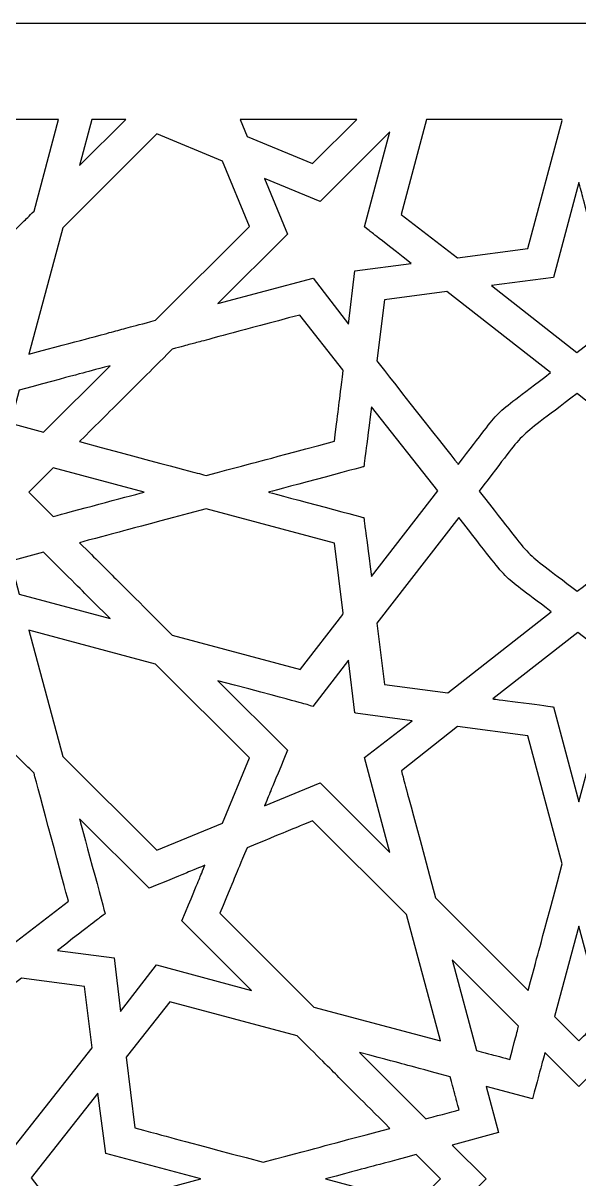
# Model space of a CAD drawing. Header units: millimetres. Extents: x -64 to 64, y -64 to 64.
# Drawn here: x -30.5 to 0, y 0.1 to 63.5 of the extents above; entities that cross this region are included whole.
import ezdxf

# ---------------------------------------------------------------- set-up
doc = ezdxf.new("R2010")
doc.units = ezdxf.units.MM
doc.header["$MEASUREMENT"] = 0
doc.layers.add('layer 1', color=7, linetype='Continuous')

msp = doc.modelspace()

# ---------------------------------------------------------------- linework, layer by layer
at = {"layer": 'layer 1', "color": 250}
for points, knots in [([(-63.5, 63.5), (-63.5, 58.4341), (-63.5, -58.5519), (-63.5, -63.3342), (-63.5, -63.3342), (-51.1634, -63.3342), (24.8624, -63.3342), (36.3756, -63.3342), (36.3756, -63.3342), (36.3756, -63.3342), (36.3312, -63.5), (36.3312, -63.5), (36.3312, -63.5), (36.3312, -63.5), (36.3315, -63.5), (36.3315, -63.5), (36.3315, -63.5), (36.3315, -63.5), (36.376, -63.3342), (36.376, -63.3342), (36.376, -63.3342), (39.6155, -63.3342), (60.3042, -63.3342), (63.5, -63.3342), (63.5, -63.3342), (63.5, -58.9044), (63.5, 59.0741), (63.5, 63.5), (63.5, 63.5), (61.6514, 63.5), (-60.1206, 63.5), (-63.5, 63.5)], [0, 0, 0, 0, 0.1111111, 0.1111111, 0.1111111, 0.1111111, 0.2222222, 0.2222222, 0.2222222, 0.2222222, 0.3333333, 0.3333333, 0.3333333, 0.3333333, 0.4444444, 0.4444444, 0.4444444, 0.4444444, 0.5555556, 0.5555556, 0.5555556, 0.5555556, 0.6666667, 0.6666667, 0.6666667, 0.6666667, 0.7777778, 0.7777778, 0.7777778, 0.7777778, 1, 1, 1, 1]), ([(-28.5224, 58.2087), (-28.5224, 58.2087), (-29.8702, 53.1858), (-29.8702, 53.1858), (-29.8702, 53.1858), (-31.0071, 52.0506), (-30.0797, 52.9766), (-34.9548, 48.1083), (-34.9548, 48.1083), (-36.1302, 52.4887), (-35.6352, 50.6444), (-36.816, 55.045), (-36.816, 55.045), (-36.816, 55.045), (-35.9671, 58.2087), (-35.9671, 58.2087), (-35.9671, 58.2087), (-35.9671, 58.2087), (-28.5224, 58.2087), (-28.5224, 58.2087)], [0, 0, 0, 0, 0.1666667, 0.1666667, 0.1666667, 0.1666667, 0.3333333, 0.3333333, 0.3333333, 0.3333333, 0.5, 0.5, 0.5, 0.5, 0.6666667, 0.6666667, 0.6666667, 0.6666667, 1, 1, 1, 1]), ([(-27.3727, 55.6803), (-27.3727, 55.6803), (-26.6943, 58.2087), (-26.6943, 58.2087), (-26.6943, 58.2087), (-26.6943, 58.2087), (-24.8408, 58.2087), (-24.8408, 58.2087), (-24.8408, 58.2087), (-24.8408, 58.2087), (-27.3727, 55.6803), (-27.3727, 55.6803)], [0, 0, 0, 0, 0.25, 0.25, 0.25, 0.25, 0.5, 0.5, 0.5, 0.5, 1, 1, 1, 1]), ([(-12.174, 58.2087), (-12.174, 58.2087), (-14.5941, 55.7918), (-14.5941, 55.7918), (-14.5941, 55.7918), (-14.5941, 55.7918), (-18.1892, 57.2788), (-18.1892, 57.2788), (-18.1892, 57.2788), (-18.1892, 57.2788), (-18.1896, 57.2791), (-18.1896, 57.2791), (-18.1896, 57.2791), (-18.1896, 57.2791), (-18.1899, 57.2795), (-18.1899, 57.2795), (-18.1899, 57.2795), (-18.1899, 57.2795), (-18.5752, 58.2087), (-18.5752, 58.2087), (-18.5752, 58.2087), (-18.5752, 58.2087), (-12.174, 58.2087), (-12.174, 58.2087)], [0, 0, 0, 0, 0.1428571, 0.1428571, 0.1428571, 0.1428571, 0.2857143, 0.2857143, 0.2857143, 0.2857143, 0.4285714, 0.4285714, 0.4285714, 0.4285714, 0.5714286, 0.5714286, 0.5714286, 0.5714286, 0.7142857, 0.7142857, 0.7142857, 0.7142857, 1, 1, 1, 1]), ([(-0.926, 58.2087), (-0.926, 58.2087), (-0.914, 58.1635), (-0.914, 58.1635), (-0.914, 58.1635), (-0.914, 58.1635), (-2.7989, 51.1376), (-2.7989, 51.1376), (-2.7989, 51.1376), (-2.7989, 51.1376), (-6.6576, 50.63), (-6.6576, 50.63), (-6.6576, 50.63), (-6.6576, 50.63), (-9.7451, 52.996), (-9.7451, 52.996), (-9.7451, 52.996), (-9.7451, 52.996), (-8.3467, 58.2087), (-8.3467, 58.2087), (-8.3467, 58.2087), (-8.3467, 58.2087), (-0.926, 58.2087), (-0.926, 58.2087)], [0, 0, 0, 0, 0.1428571, 0.1428571, 0.1428571, 0.1428571, 0.2857143, 0.2857143, 0.2857143, 0.2857143, 0.4285714, 0.4285714, 0.4285714, 0.4285714, 0.5714286, 0.5714286, 0.5714286, 0.5714286, 0.7142857, 0.7142857, 0.7142857, 0.7142857, 1, 1, 1, 1]), ([(-23.1366, 57.416), (-23.1366, 57.416), (-19.5414, 55.929), (-19.5414, 55.929), (-19.5414, 55.929), (-19.5414, 55.929), (-18.052, 52.3381), (-18.052, 52.3381), (-18.052, 52.3381), (-18.052, 52.3381), (-23.2018, 47.1946), (-23.2018, 47.1946), (-23.2018, 47.1946), (-26.1034, 46.4181), (-24.4147, 46.8701), (-30.1478, 45.3362), (-30.1478, 45.3362), (-30.1478, 45.3362), (-28.2863, 52.2736), (-28.2863, 52.2736), (-28.2863, 52.2736), (-28.2863, 52.2736), (-23.1366, 57.416), (-23.1366, 57.416)], [0, 0, 0, 0, 0.1428571, 0.1428571, 0.1428571, 0.1428571, 0.2857143, 0.2857143, 0.2857143, 0.2857143, 0.4285714, 0.4285714, 0.4285714, 0.4285714, 0.5714286, 0.5714286, 0.5714286, 0.5714286, 0.7142857, 0.7142857, 0.7142857, 0.7142857, 1, 1, 1, 1]), ([(-10.3576, 57.5285), (-10.3576, 57.5285), (-11.756, 52.3138), (-11.756, 52.3138), (-11.756, 52.3138), (-11.1234, 51.8291), (-11.7002, 52.2781), (-9.2001, 50.3181), (-9.2001, 50.3181), (-9.2001, 50.3181), (-12.2738, 49.9135), (-12.2738, 49.9135), (-12.2738, 49.9135), (-12.2738, 49.9135), (-12.6347, 46.9865), (-12.6347, 46.9865), (-12.6347, 46.9865), (-12.6347, 46.9865), (-14.5694, 49.505), (-14.5694, 49.505), (-14.5694, 49.505), (-14.5694, 49.505), (-19.7901, 48.108), (-19.7901, 48.108), (-19.7901, 48.108), (-19.7901, 48.108), (-15.9681, 51.9247), (-15.9681, 51.9247), (-15.9681, 51.9247), (-15.9681, 51.9247), (-17.2332, 54.9741), (-17.2332, 54.9741), (-17.2332, 54.9741), (-17.2332, 54.9741), (-14.1792, 53.7111), (-14.1792, 53.7111), (-14.1792, 53.7111), (-14.1792, 53.7111), (-10.3576, 57.5285), (-10.3576, 57.5285)], [0, 0, 0, 0, 0.0909091, 0.0909091, 0.0909091, 0.0909091, 0.1818182, 0.1818182, 0.1818182, 0.1818182, 0.2727273, 0.2727273, 0.2727273, 0.2727273, 0.3636364, 0.3636364, 0.3636364, 0.3636364, 0.4545455, 0.4545455, 0.4545455, 0.4545455, 0.5454545, 0.5454545, 0.5454545, 0.5454545, 0.6363636, 0.6363636, 0.6363636, 0.6363636, 0.7272727, 0.7272727, 0.7272727, 0.7272727, 0.8181818, 0.8181818, 0.8181818, 0.8181818, 1, 1, 1, 1]), ([(1.3988, 49.5431), (1.3988, 49.5431), (1.3991, 49.5431), (1.3991, 49.5431), (1.3991, 49.5431), (1.3991, 49.5431), (1.3991, 49.5427), (1.3991, 49.5427), (1.3991, 49.5427), (1.3991, 49.5427), (4.6613, 49.1141), (4.6613, 49.1141), (4.6613, 49.1141), (4.6613, 49.1141), (-0.1118, 45.4339), (-0.1118, 45.4339), (-0.1118, 45.4339), (-0.1118, 45.4339), (-4.7837, 49.0975), (-4.7837, 49.0975), (-4.7837, 49.0975), (-4.7837, 49.0975), (-1.3988, 49.5427), (-1.3988, 49.5427), (-1.3988, 49.5427), (-1.3988, 49.5427), (0, 54.7564), (0, 54.7564), (0, 54.7564), (0.2939, 53.6617), (0.0561, 54.5479), (1.3988, 49.5431)], [0, 0, 0, 0, 0.1111111, 0.1111111, 0.1111111, 0.1111111, 0.2222222, 0.2222222, 0.2222222, 0.2222222, 0.3333333, 0.3333333, 0.3333333, 0.3333333, 0.4444444, 0.4444444, 0.4444444, 0.4444444, 0.5555556, 0.5555556, 0.5555556, 0.5555556, 0.6666667, 0.6666667, 0.6666667, 0.6666667, 0.7777778, 0.7777778, 0.7777778, 0.7777778, 1, 1, 1, 1]), ([(-1.5557, 44.3202), (-5.0878, 41.5967), (-3.9349, 42.7454), (-6.6107, 39.2839), (-6.6107, 39.2839), (-6.6107, 39.2843), (-11.0748, 44.9612), (-11.0751, 44.9615), (-11.0751, 44.9615), (-11.0751, 44.9615), (-10.6609, 48.3246), (-10.6609, 48.3246), (-10.6609, 48.3246), (-10.6609, 48.3246), (-7.2358, 48.7751), (-7.2358, 48.7751), (-7.2358, 48.7751), (-7.2358, 48.7751), (-1.5557, 44.3202), (-1.5557, 44.3202)], [0, 0, 0, 0, 0.1666667, 0.1666667, 0.1666667, 0.1666667, 0.3333333, 0.3333333, 0.3333333, 0.3333333, 0.5, 0.5, 0.5, 0.5, 0.6666667, 0.6666667, 0.6666667, 0.6666667, 1, 1, 1, 1]), ([(-15.3028, 47.4825), (-15.3028, 47.4825), (-12.9434, 44.4814), (-12.9434, 44.4814), (-12.9434, 44.4814), (-12.9434, 44.4814), (-12.9448, 44.4687), (-12.9448, 44.4687), (-12.9448, 44.4687), (-12.9448, 44.4687), (-12.9191, 44.4362), (-12.9191, 44.4362), (-12.9191, 44.4362), (-13.1593, 42.4871), (-13.1498, 42.5637), (-13.3967, 40.5582), (-13.3967, 40.5582), (-18.3388, 39.2356), (-16.8152, 39.6431), (-20.4269, 38.6768), (-20.4269, 38.6768), (-21.2961, 38.9096), (-20.5507, 38.71), (-27.372, 40.5352), (-27.372, 40.5352), (-23.9674, 43.936), (-25.1513, 42.7535), (-22.2874, 45.6135), (-22.2874, 45.6135), (-20.2565, 46.1571), (-22.0525, 45.6763), (-15.3028, 47.4825)], [0, 0, 0, 0, 0.1111111, 0.1111111, 0.1111111, 0.1111111, 0.2222222, 0.2222222, 0.2222222, 0.2222222, 0.3333333, 0.3333333, 0.3333333, 0.3333333, 0.4444444, 0.4444444, 0.4444444, 0.4444444, 0.5555556, 0.5555556, 0.5555556, 0.5555556, 0.6666667, 0.6666667, 0.6666667, 0.6666667, 0.7777778, 0.7777778, 0.7777778, 0.7777778, 1, 1, 1, 1]), ([(-25.6999, 44.7001), (-25.6999, 44.7001), (-29.3424, 41.0623), (-29.3424, 41.0623), (-29.3424, 41.0623), (-29.3424, 41.0623), (-31.1639, 41.5498), (-31.1639, 41.5498), (-31.1639, 41.5498), (-31.1639, 41.5498), (-30.676, 43.3684), (-30.676, 43.3684), (-30.676, 43.3684), (-26.7391, 44.4218), (-27.5018, 44.2179), (-25.6999, 44.7001)], [0, 0, 0, 0, 0.2, 0.2, 0.2, 0.2, 0.4, 0.4, 0.4, 0.4, 0.6, 0.6, 0.6, 0.6, 1, 1, 1, 1]), ([(-0.0893, 32.3264), (-3.3697, 34.8555), (-2.1491, 33.6088), (-5.4645, 37.8262), (-5.4645, 37.8262), (-2.6162, 41.5107), (-3.84, 40.2908), (-0.0974, 43.1765), (-0.0974, 43.1765), (4.2612, 39.7595), (3.0469, 40.9374), (5.437, 37.8456), (5.437, 37.8456), (2.4518, 34.0487), (3.7123, 35.3074), (-0.0893, 32.3264)], [0, 0, 0, 0, 0.2, 0.2, 0.2, 0.2, 0.4, 0.4, 0.4, 0.4, 0.6, 0.6, 0.6, 0.6, 1, 1, 1, 1]), ([(-11.7895, 39.1622), (-11.7041, 39.853), (-11.7785, 39.2779), (-11.3601, 42.4529), (-11.3601, 42.4529), (-11.3601, 42.4529), (-7.7304, 37.8358), (-7.7304, 37.8358), (-7.7304, 37.8358), (-7.7304, 37.8358), (-11.3676, 33.1308), (-11.3676, 33.1308), (-11.3676, 33.1308), (-11.7785, 36.2476), (-11.7052, 35.6821), (-11.7895, 36.3657), (-11.7895, 36.3657), (-11.7972, 36.3679), (-17.0067, 37.7617), (-17.0148, 37.7638), (-17.0148, 37.7638), (-17.0071, 37.7659), (-11.7972, 39.1597), (-11.7895, 39.1622)], [0, 0, 0, 0, 0.1428571, 0.1428571, 0.1428571, 0.1428571, 0.2857143, 0.2857143, 0.2857143, 0.2857143, 0.4285714, 0.4285714, 0.4285714, 0.4285714, 0.5714286, 0.5714286, 0.5714286, 0.5714286, 0.7142857, 0.7142857, 0.7142857, 0.7142857, 1, 1, 1, 1]), ([(-30.148, 37.7635), (-30.148, 37.7635), (-28.8144, 39.0952), (-28.8144, 39.0952), (-28.8144, 39.0952), (-28.8144, 39.0952), (-23.839, 37.7638), (-23.839, 37.7638), (-23.839, 37.7638), (-24.8147, 37.5024), (-27.8137, 36.6998), (-28.8151, 36.4321), (-28.8151, 36.4321), (-28.8151, 36.4321), (-30.148, 37.7635), (-30.148, 37.7635)], [0, 0, 0, 0, 0.2, 0.2, 0.2, 0.2, 0.4, 0.4, 0.4, 0.4, 0.6, 0.6, 0.6, 0.6, 1, 1, 1, 1]), ([(-13.3967, 34.9695), (-13.3967, 34.9695), (-12.9226, 31.1189), (-12.9226, 31.1189), (-12.9226, 31.1189), (-12.9226, 31.1189), (-12.9441, 31.0917), (-12.9441, 31.0917), (-12.9441, 31.0917), (-12.9441, 31.0917), (-12.9381, 31.0455), (-12.9381, 31.0455), (-12.9381, 31.0455), (-12.9381, 31.0455), (-15.2559, 28.0472), (-15.2559, 28.0472), (-15.2559, 28.0472), (-15.2559, 28.0472), (-15.2576, 28.0476), (-15.2576, 28.0476), (-15.2576, 28.0476), (-15.2576, 28.0476), (-15.2675, 28.0353), (-15.2675, 28.0353), (-15.2675, 28.0353), (-15.2675, 28.0353), (-22.2878, 29.9138), (-22.2878, 29.9138), (-22.2878, 29.9138), (-26.368, 33.9887), (-25.3009, 32.923), (-27.3727, 34.992), (-27.3727, 34.992), (-24.5551, 35.7459), (-26.0636, 35.3423), (-20.4269, 36.8508), (-20.4269, 36.8508), (-20.4269, 36.8508), (-13.3967, 34.9695), (-13.3967, 34.9695)], [0, 0, 0, 0, 0.0909091, 0.0909091, 0.0909091, 0.0909091, 0.1818182, 0.1818182, 0.1818182, 0.1818182, 0.2727273, 0.2727273, 0.2727273, 0.2727273, 0.3636364, 0.3636364, 0.3636364, 0.3636364, 0.4545455, 0.4545455, 0.4545455, 0.4545455, 0.5454545, 0.5454545, 0.5454545, 0.5454545, 0.6363636, 0.6363636, 0.6363636, 0.6363636, 0.7272727, 0.7272727, 0.7272727, 0.7272727, 0.8181818, 0.8181818, 0.8181818, 0.8181818, 1, 1, 1, 1]), ([(-7.185, 26.7614), (-7.185, 26.7614), (-10.6631, 27.2189), (-10.6631, 27.2189), (-10.6631, 27.2189), (-10.6631, 27.2189), (-11.0755, 30.5685), (-11.0755, 30.5685), (-11.0755, 30.5685), (-11.0755, 30.5685), (-6.5839, 36.3781), (-6.5839, 36.3781), (-6.5839, 36.3781), (-3.466, 32.4125), (-4.614, 33.5852), (-1.5229, 31.2018), (-1.5229, 31.2018), (-1.5229, 31.2018), (-7.185, 26.7614), (-7.185, 26.7614)], [0, 0, 0, 0, 0.1666667, 0.1666667, 0.1666667, 0.1666667, 0.3333333, 0.3333333, 0.3333333, 0.3333333, 0.5, 0.5, 0.5, 0.5, 0.6666667, 0.6666667, 0.6666667, 0.6666667, 1, 1, 1, 1]), ([(-25.7009, 30.8275), (-25.7009, 30.8275), (-30.676, 32.1589), (-30.676, 32.1589), (-30.676, 32.1589), (-30.676, 32.1589), (-31.1639, 33.9774), (-31.1639, 33.9774), (-31.1639, 33.9774), (-31.1639, 33.9774), (-29.3429, 34.465), (-29.3429, 34.465), (-29.3429, 34.465), (-26.8609, 31.986), (-27.7118, 32.8362), (-25.7009, 30.8275)], [0, 0, 0, 0, 0.2, 0.2, 0.2, 0.2, 0.4, 0.4, 0.4, 0.4, 0.6, 0.6, 0.6, 0.6, 1, 1, 1, 1]), ([(-23.2029, 28.333), (-23.2029, 28.333), (-18.052, 23.1888), (-18.052, 23.1888), (-18.052, 23.1888), (-18.052, 23.1888), (-19.5411, 19.5986), (-19.5411, 19.5986), (-19.5411, 19.5986), (-19.5411, 19.5986), (-23.1362, 18.1113), (-23.1362, 18.1113), (-23.1362, 18.1113), (-23.1362, 18.1113), (-28.2864, 23.2544), (-28.2864, 23.2544), (-28.2864, 23.2544), (-28.2864, 23.2544), (-30.1478, 30.1911), (-30.1478, 30.1911), (-30.1478, 30.1911), (-30.1478, 30.1911), (-23.2029, 28.333), (-23.2029, 28.333)], [0, 0, 0, 0, 0.1428571, 0.1428571, 0.1428571, 0.1428571, 0.2857143, 0.2857143, 0.2857143, 0.2857143, 0.4285714, 0.4285714, 0.4285714, 0.4285714, 0.5714286, 0.5714286, 0.5714286, 0.5714286, 0.7142857, 0.7142857, 0.7142857, 0.7142857, 1, 1, 1, 1]), ([(4.6824, 26.4164), (1.4563, 25.9923), (2.1544, 26.0826), (1.4002, 25.9898), (1.4002, 25.9898), (1.4002, 25.9898), (0.0004, 20.7716), (0.0004, 20.7716), (0.0004, 20.7716), (0.0004, 20.7716), (0, 20.7716), (0, 20.7716), (0, 20.7716), (0, 20.7716), (0, 20.7712), (0, 20.7712), (0, 20.7712), (0, 20.7712), (-1.3991, 25.9849), (-1.3991, 25.9849), (-1.3991, 25.9849), (-1.4266, 25.9888), (-4.6341, 26.4107), (-4.7085, 26.4202), (-4.7085, 26.4202), (-4.7085, 26.4202), (-0.055, 30.0697), (-0.055, 30.0697), (-0.055, 30.0697), (-0.055, 30.0697), (4.6824, 26.4164), (4.6824, 26.4164)], [0, 0, 0, 0, 0.1111111, 0.1111111, 0.1111111, 0.1111111, 0.2222222, 0.2222222, 0.2222222, 0.2222222, 0.3333333, 0.3333333, 0.3333333, 0.3333333, 0.4444444, 0.4444444, 0.4444444, 0.4444444, 0.5555556, 0.5555556, 0.5555556, 0.5555556, 0.6666667, 0.6666667, 0.6666667, 0.6666667, 0.7777778, 0.7777778, 0.7777778, 0.7777778, 1, 1, 1, 1]), ([(-12.2467, 25.6332), (-12.2467, 25.6332), (-9.1369, 25.2236), (-9.1369, 25.2236), (-9.1369, 25.2236), (-9.1369, 25.2236), (-11.756, 23.2131), (-11.756, 23.2131), (-11.756, 23.2131), (-11.756, 23.2131), (-10.3576, 17.9998), (-10.3576, 17.9998), (-10.3576, 17.9998), (-10.3576, 17.9998), (-14.1788, 21.8165), (-14.1788, 21.8165), (-14.1788, 21.8165), (-14.1788, 21.8165), (-14.1792, 21.8161), (-14.1792, 21.8161), (-14.1792, 21.8161), (-14.1792, 21.8161), (-14.1792, 21.8165), (-14.1792, 21.8165), (-14.1792, 21.8165), (-14.1792, 21.8165), (-17.2335, 20.5528), (-17.2335, 20.5528), (-17.2335, 20.5528), (-16.831, 21.524), (-17.1471, 20.762), (-15.9685, 23.603), (-15.9685, 23.603), (-15.9685, 23.603), (-15.9688, 23.603), (-15.9688, 23.603), (-15.9688, 23.603), (-15.9688, 23.603), (-15.9685, 23.6033), (-15.9685, 23.6033), (-15.9685, 23.6033), (-15.9685, 23.6033), (-19.7901, 27.4197), (-19.7901, 27.4197), (-19.7901, 27.4197), (-14.556, 26.0191), (-15.3543, 26.2378), (-14.5792, 26.01), (-14.5792, 26.01), (-14.5792, 26.01), (-12.6305, 28.5464), (-12.6305, 28.5464), (-12.6305, 28.5464), (-12.6305, 28.5464), (-12.2745, 25.6522), (-12.2745, 25.6522), (-12.2745, 25.6522), (-12.2745, 25.6522), (-12.2488, 25.6487), (-12.2488, 25.6487), (-12.2488, 25.6487), (-12.2488, 25.6487), (-12.2467, 25.6332), (-12.2467, 25.6332)], [0, 0, 0, 0, 0.0588235, 0.0588235, 0.0588235, 0.0588235, 0.1176471, 0.1176471, 0.1176471, 0.1176471, 0.1764706, 0.1764706, 0.1764706, 0.1764706, 0.2352941, 0.2352941, 0.2352941, 0.2352941, 0.2941176, 0.2941176, 0.2941176, 0.2941176, 0.3529412, 0.3529412, 0.3529412, 0.3529412, 0.4117647, 0.4117647, 0.4117647, 0.4117647, 0.4705882, 0.4705882, 0.4705882, 0.4705882, 0.5294118, 0.5294118, 0.5294118, 0.5294118, 0.5882353, 0.5882353, 0.5882353, 0.5882353, 0.6470588, 0.6470588, 0.6470588, 0.6470588, 0.7058824, 0.7058824, 0.7058824, 0.7058824, 0.7647059, 0.7647059, 0.7647059, 0.7647059, 0.8235294, 0.8235294, 0.8235294, 0.8235294, 0.8823529, 0.8823529, 0.8823529, 0.8823529, 1, 1, 1, 1]), ([(-29.8702, 22.3414), (-29.6685, 21.5893), (-28.1929, 16.0913), (-27.9848, 15.3155), (-27.9848, 15.3155), (-27.9848, 15.3155), (-31.0721, 12.9494), (-31.0721, 12.9494), (-31.0721, 12.9494), (-31.0721, 12.9494), (-34.9305, 13.4571), (-34.9305, 13.4571), (-34.9305, 13.4571), (-34.9305, 13.4571), (-36.8158, 20.4826), (-36.8158, 20.4826), (-36.8158, 20.4826), (-36.8158, 20.4826), (-34.9546, 27.4189), (-34.9546, 27.4189), (-34.9546, 27.4189), (-30.2413, 22.7122), (-31.2558, 23.7254), (-29.8702, 22.3414)], [0, 0, 0, 0, 0.1428571, 0.1428571, 0.1428571, 0.1428571, 0.2857143, 0.2857143, 0.2857143, 0.2857143, 0.4285714, 0.4285714, 0.4285714, 0.4285714, 0.5714286, 0.5714286, 0.5714286, 0.5714286, 0.7142857, 0.7142857, 0.7142857, 0.7142857, 1, 1, 1, 1]), ([(-0.914, 17.3641), (-2.425, 11.7316), (-2.0204, 13.2405), (-2.7753, 10.4274), (-2.7753, 10.4274), (-2.7753, 10.4274), (-7.8599, 15.5053), (-7.8599, 15.5053), (-7.8599, 15.5053), (-9.7483, 22.5425), (-9.4202, 21.3205), (-9.7317, 22.4818), (-9.7317, 22.4818), (-9.7317, 22.4818), (-6.6523, 24.8966), (-6.6523, 24.8966), (-6.6523, 24.8966), (-6.6523, 24.8966), (-2.7996, 24.39), (-2.7996, 24.39), (-2.7996, 24.39), (-2.7996, 24.39), (-0.914, 17.3641), (-0.914, 17.3641)], [0, 0, 0, 0, 0.1428571, 0.1428571, 0.1428571, 0.1428571, 0.2857143, 0.2857143, 0.2857143, 0.2857143, 0.4285714, 0.4285714, 0.4285714, 0.4285714, 0.5714286, 0.5714286, 0.5714286, 0.5714286, 0.7142857, 0.7142857, 0.7142857, 0.7142857, 1, 1, 1, 1]), ([(-28.5852, 12.622), (-25.9796, 14.6311), (-26.6026, 14.1517), (-25.974, 14.6336), (-25.974, 14.6336), (-25.9747, 14.6364), (-27.3717, 19.8441), (-27.3724, 19.8469), (-27.3724, 19.8469), (-27.3724, 19.8469), (-23.5507, 16.0302), (-23.5507, 16.0302), (-23.5507, 16.0302), (-21.003, 17.0847), (-21.6426, 16.8201), (-20.4967, 17.2939), (-20.4967, 17.2939), (-20.9278, 16.2542), (-20.6255, 16.9838), (-21.7618, 14.2438), (-21.7618, 14.2438), (-21.7618, 14.2438), (-21.7618, 14.2434), (-21.7618, 14.2434), (-21.7618, 14.2434), (-21.7618, 14.2434), (-17.9405, 10.4271), (-17.9405, 10.4271), (-17.9405, 10.4271), (-17.9405, 10.4271), (-23.1606, 11.8237), (-23.1606, 11.8237), (-23.1606, 11.8237), (-23.1606, 11.8237), (-23.1609, 11.8237), (-23.1609, 11.8237), (-23.1609, 11.8237), (-23.1609, 11.8237), (-25.121, 9.2728), (-25.121, 9.2728), (-25.121, 9.2728), (-25.121, 9.2728), (-25.4833, 12.2139), (-25.4833, 12.2139), (-25.4833, 12.2139), (-25.4833, 12.2139), (-28.5852, 12.622), (-28.5852, 12.622)], [0, 0, 0, 0, 0.0769231, 0.0769231, 0.0769231, 0.0769231, 0.1538462, 0.1538462, 0.1538462, 0.1538462, 0.2307692, 0.2307692, 0.2307692, 0.2307692, 0.3076923, 0.3076923, 0.3076923, 0.3076923, 0.3846154, 0.3846154, 0.3846154, 0.3846154, 0.4615385, 0.4615385, 0.4615385, 0.4615385, 0.5384615, 0.5384615, 0.5384615, 0.5384615, 0.6153846, 0.6153846, 0.6153846, 0.6153846, 0.6923077, 0.6923077, 0.6923077, 0.6923077, 0.7692308, 0.7692308, 0.7692308, 0.7692308, 0.8461538, 0.8461538, 0.8461538, 0.8461538, 1, 1, 1, 1]), ([(-9.4435, 14.5916), (-9.4435, 14.5916), (-7.5823, 7.6556), (-7.5823, 7.6556), (-7.5823, 7.6556), (-7.5823, 7.6556), (-14.5274, 9.5141), (-14.5274, 9.5141), (-14.5274, 9.5141), (-14.5274, 9.5141), (-19.6779, 14.6579), (-19.6779, 14.6579), (-19.6779, 14.6579), (-18.6348, 17.1736), (-18.9689, 16.3689), (-18.1892, 18.2485), (-18.1892, 18.2485), (-15.3726, 19.4137), (-16.183, 19.0782), (-14.5941, 19.7354), (-14.5941, 19.7354), (-14.5941, 19.7354), (-9.4435, 14.5916), (-9.4435, 14.5916)], [0, 0, 0, 0, 0.1428571, 0.1428571, 0.1428571, 0.1428571, 0.2857143, 0.2857143, 0.2857143, 0.2857143, 0.4285714, 0.4285714, 0.4285714, 0.4285714, 0.5714286, 0.5714286, 0.5714286, 0.5714286, 0.7142857, 0.7142857, 0.7142857, 0.7142857, 1, 1, 1, 1]), ([(-1.3328, 8.9867), (-1.3328, 8.9867), (0, 13.9559), (0, 13.9559), (0, 13.9559), (0, 13.9559), (1.3328, 8.9863), (1.3328, 8.9863), (1.3328, 8.9863), (0.5136, 8.1679), (0.8177, 8.472), (0, 7.6553), (0, 7.6553), (0, 7.6553), (-1.3328, 8.9867), (-1.3328, 8.9867)], [0, 0, 0, 0, 0.2, 0.2, 0.2, 0.2, 0.4, 0.4, 0.4, 0.4, 0.6, 0.6, 0.6, 0.6, 1, 1, 1, 1]), ([(-5.6123, 7.1279), (-5.6123, 7.1279), (-6.9455, 12.0968), (-6.9455, 12.0968), (-6.9455, 12.0968), (-6.9455, 12.0968), (-3.3034, 8.4589), (-3.3034, 8.4589), (-3.3034, 8.4589), (-3.4364, 7.9625), (-3.3387, 8.3259), (-3.7913, 6.6407), (-3.7913, 6.6407), (-4.5455, 6.8425), (-4.1032, 6.7239), (-5.6123, 7.1279)], [0, 0, 0, 0, 0.2, 0.2, 0.2, 0.2, 0.4, 0.4, 0.4, 0.4, 0.6, 0.6, 0.6, 0.6, 1, 1, 1, 1]), ([(-33.0343, 3.9825), (-33.0343, 3.9825), (-36.3841, 6.6086), (-36.3841, 6.6086), (-36.3841, 6.6086), (-36.3841, 6.6086), (-30.5642, 11.0963), (-30.5642, 11.0963), (-30.5642, 11.0963), (-30.5642, 11.0963), (-27.0965, 10.6405), (-27.0965, 10.6405), (-27.0965, 10.6405), (-27.0965, 10.6405), (-26.6827, 7.2785), (-26.6827, 7.2785), (-26.6827, 7.2785), (-26.6827, 7.2785), (-31.1527, 1.5924), (-31.1527, 1.5924), (-31.1527, 1.5924), (-32.38, 3.1799), (-33.0343, 3.9825), (-33.0343, 3.9825)], [0, 0, 0, 0, 0.1428571, 0.1428571, 0.1428571, 0.1428571, 0.2857143, 0.2857143, 0.2857143, 0.2857143, 0.4285714, 0.4285714, 0.4285714, 0.4285714, 0.5714286, 0.5714286, 0.5714286, 0.5714286, 0.7142857, 0.7142857, 0.7142857, 0.7142857, 1, 1, 1, 1]), ([(-10.3579, 2.8543), (-14.3849, 1.7766), (-13.4666, 2.0225), (-17.303, 0.9959), (-17.303, 0.9959), (-22.7284, 2.4479), (-21.6757, 2.1661), (-24.3339, 2.8776), (-24.3339, 2.8776), (-24.3339, 2.8776), (-24.8123, 6.7673), (-24.8123, 6.7673), (-24.8123, 6.7673), (-24.8123, 6.7673), (-24.7452, 6.8524), (-24.7452, 6.8524), (-24.7452, 6.8524), (-24.7452, 6.8524), (-24.7456, 6.8534), (-24.7456, 6.8534), (-24.7456, 6.8534), (-24.7456, 6.8534), (-22.4275, 9.8019), (-22.4275, 9.8019), (-22.4275, 9.8019), (-22.4275, 9.8019), (-15.4425, 7.9326), (-15.4425, 7.9326), (-15.4425, 7.9326), (-12.5793, 5.0729), (-13.6684, 6.1609), (-10.3579, 2.8543)], [0, 0, 0, 0, 0.1111111, 0.1111111, 0.1111111, 0.1111111, 0.2222222, 0.2222222, 0.2222222, 0.2222222, 0.3333333, 0.3333333, 0.3333333, 0.3333333, 0.4444444, 0.4444444, 0.4444444, 0.4444444, 0.5555556, 0.5555556, 0.5555556, 0.5555556, 0.6666667, 0.6666667, 0.6666667, 0.6666667, 0.7777778, 0.7777778, 0.7777778, 0.7777778, 1, 1, 1, 1]), ([(-8.3873, 3.3817), (-8.3873, 3.3817), (-12.029, 7.0192), (-12.029, 7.0192), (-12.029, 7.0192), (-8.7475, 6.1412), (-10.3156, 6.5606), (-7.0541, 5.6878), (-7.0541, 5.6878), (-6.6495, 4.1801), (-6.7684, 4.6224), (-6.5663, 3.8689), (-6.5663, 3.8689), (-6.9727, 3.7599), (-7.9943, 3.4869), (-8.3873, 3.3817)], [0, 0, 0, 0, 0.2, 0.2, 0.2, 0.2, 0.4, 0.4, 0.4, 0.4, 0.6, 0.6, 0.6, 0.6, 1, 1, 1, 1]), ([(-2.5425, -4.3152), (-2.5425, -4.3152), (-2.5425, -4.3148), (-2.5425, -4.3148), (-2.5425, -4.3148), (-2.5425, -4.3148), (-5.0846, -4.9953), (-5.0846, -4.9953), (-5.0846, -4.9953), (-5.0846, -4.9953), (-4.4034, -2.4564), (-4.4034, -2.4564), (-4.4034, -2.4564), (-4.4034, -2.4564), (-6.9455, -1.7759), (-6.9455, -1.7759), (-6.9455, -1.7759), (-6.9455, -1.7759), (-5.0846, 0.0829), (-5.0846, 0.0829), (-5.0846, 0.0829), (-5.0846, 0.0829), (-6.9455, 1.9413), (-6.9455, 1.9413), (-6.9455, 1.9413), (-6.9455, 1.9413), (-4.4034, 2.6218), (-4.4034, 2.6218), (-4.4034, 2.6218), (-4.4034, 2.6218), (-5.0846, 5.1611), (-5.0846, 5.1611), (-5.0846, 5.1611), (-5.0846, 5.1611), (-2.5425, 4.4806), (-2.5425, 4.4806), (-2.5425, 4.4806), (-2.5425, 4.4806), (-2.5421, 4.4806), (-2.5421, 4.4806), (-2.5421, 4.4806), (-1.9748, 6.5945), (-2.1396, 5.981), (-1.8609, 7.0192), (-1.8609, 7.0192), (-1.8609, 7.0192), (0, 5.1611), (0, 5.1611), (0, 5.1611), (0, 5.1611), (0, 5.1611), (0, 5.1611), (0, 5.1611), (0, 5.1611), (1.8609, 7.0192), (1.8609, 7.0192), (1.8609, 7.0192), (1.8609, 7.0192), (2.5421, 4.4803), (2.5421, 4.4803), (2.5421, 4.4803), (2.5421, 4.4803), (5.0846, 5.1604), (5.0846, 5.1604), (5.0846, 5.1604), (5.0846, 5.1604), (4.4037, 2.6222), (4.4037, 2.6222), (4.4037, 2.6222), (4.4037, 2.6222), (4.4037, 2.6218), (4.4037, 2.6218), (4.4037, 2.6218), (4.4037, 2.6218), (6.9458, 1.9413), (6.9458, 1.9413), (6.9458, 1.9413), (6.9458, 1.9413), (5.0849, 0.0826), (5.0849, 0.0826), (5.0849, 0.0826), (5.0849, 0.0826), (5.0849, 0.0826), (5.0849, 0.0826), (5.0849, 0.0826), (5.9196, -0.7511), (6.1842, -1.0153), (6.9455, -1.7759), (6.9455, -1.7759), (6.9455, -1.7759), (4.4037, -2.456), (4.4037, -2.456), (4.4037, -2.456), (4.4037, -2.456), (5.0849, -4.9953), (5.0849, -4.9953), (5.0849, -4.9953), (5.0849, -4.9953), (2.5428, -4.3148), (2.5428, -4.3148), (2.5428, -4.3148), (2.5428, -4.3148), (2.5428, -4.3152), (2.5428, -4.3152), (2.5428, -4.3152), (2.5428, -4.3152), (1.8613, -6.8538), (1.8613, -6.8538), (1.8613, -6.8538), (1.8613, -6.8538), (0, -4.9953), (0, -4.9953), (0, -4.9953), (-0.1595, -5.1548), (-1.5208, -6.5144), (-1.8609, -6.8538), (-1.8609, -6.8538), (-1.8609, -6.8538), (-2.5421, -4.3148), (-2.5421, -4.3148), (-2.5421, -4.3148), (-2.5421, -4.3148), (-2.5425, -4.3152), (-2.5425, -4.3152)], [0, 0, 0, 0, 0.03125, 0.03125, 0.03125, 0.03125, 0.0625, 0.0625, 0.0625, 0.0625, 0.09375, 0.09375, 0.09375, 0.09375, 0.125, 0.125, 0.125, 0.125, 0.15625, 0.15625, 0.15625, 0.15625, 0.1875, 0.1875, 0.1875, 0.1875, 0.21875, 0.21875, 0.21875, 0.21875, 0.25, 0.25, 0.25, 0.25, 0.28125, 0.28125, 0.28125, 0.28125, 0.3125, 0.3125, 0.3125, 0.3125, 0.34375, 0.34375, 0.34375, 0.34375, 0.375, 0.375, 0.375, 0.375, 0.40625, 0.40625, 0.40625, 0.40625, 0.4375, 0.4375, 0.4375, 0.4375, 0.46875, 0.46875, 0.46875, 0.46875, 0.5, 0.5, 0.5, 0.5, 0.53125, 0.53125, 0.53125, 0.53125, 0.5625, 0.5625, 0.5625, 0.5625, 0.59375, 0.59375, 0.59375, 0.59375, 0.625, 0.625, 0.625, 0.625, 0.65625, 0.65625, 0.65625, 0.65625, 0.6875, 0.6875, 0.6875, 0.6875, 0.71875, 0.71875, 0.71875, 0.71875, 0.75, 0.75, 0.75, 0.75, 0.78125, 0.78125, 0.78125, 0.78125, 0.8125, 0.8125, 0.8125, 0.8125, 0.84375, 0.84375, 0.84375, 0.84375, 0.875, 0.875, 0.875, 0.875, 0.90625, 0.90625, 0.90625, 0.90625, 0.9375, 0.9375, 0.9375, 0.9375, 1, 1, 1, 1]), ([(-26.3719, 4.7854), (-26.3719, 4.7854), (-25.9359, 1.4796), (-25.9359, 1.4796), (-25.9359, 1.4796), (-25.9359, 1.4796), (-20.7155, 0.0829), (-20.7155, 0.0829), (-20.7155, 0.0829), (-20.7155, 0.0829), (-25.9359, -1.3141), (-25.9359, -1.3141), (-25.9359, -1.3141), (-25.9359, -1.3141), (-26.3687, -4.5956), (-26.3687, -4.5956), (-26.3687, -4.5956), (-26.3687, -4.5956), (-30.0273, 0.1362), (-30.0273, 0.1362), (-30.0273, 0.1362), (-30.0273, 0.1362), (-26.3719, 4.7854), (-26.3719, 4.7854)], [0, 0, 0, 0, 0.1428571, 0.1428571, 0.1428571, 0.1428571, 0.2857143, 0.2857143, 0.2857143, 0.2857143, 0.4285714, 0.4285714, 0.4285714, 0.4285714, 0.5714286, 0.5714286, 0.5714286, 0.5714286, 0.7142857, 0.7142857, 0.7142857, 0.7142857, 1, 1, 1, 1]), ([(-8.9154, -1.2485), (-8.9154, -1.2485), (-13.8906, 0.0829), (-13.8906, 0.0829), (-13.8906, 0.0829), (-10.5018, 0.9895), (-12.3522, 0.4946), (-8.9154, 1.4139), (-8.9154, 1.4139), (-8.9154, 1.4139), (-7.5823, 0.0829), (-7.5823, 0.0829), (-7.5823, 0.0829), (-7.5823, 0.0829), (-8.9154, -1.2485), (-8.9154, -1.2485)], [0, 0, 0, 0, 0.2, 0.2, 0.2, 0.2, 0.4, 0.4, 0.4, 0.4, 0.6, 0.6, 0.6, 0.6, 1, 1, 1, 1])]:
    msp.add_open_spline(points, degree=3, knots=knots, dxfattribs=at)

doc.saveas('drawing.dxf')
